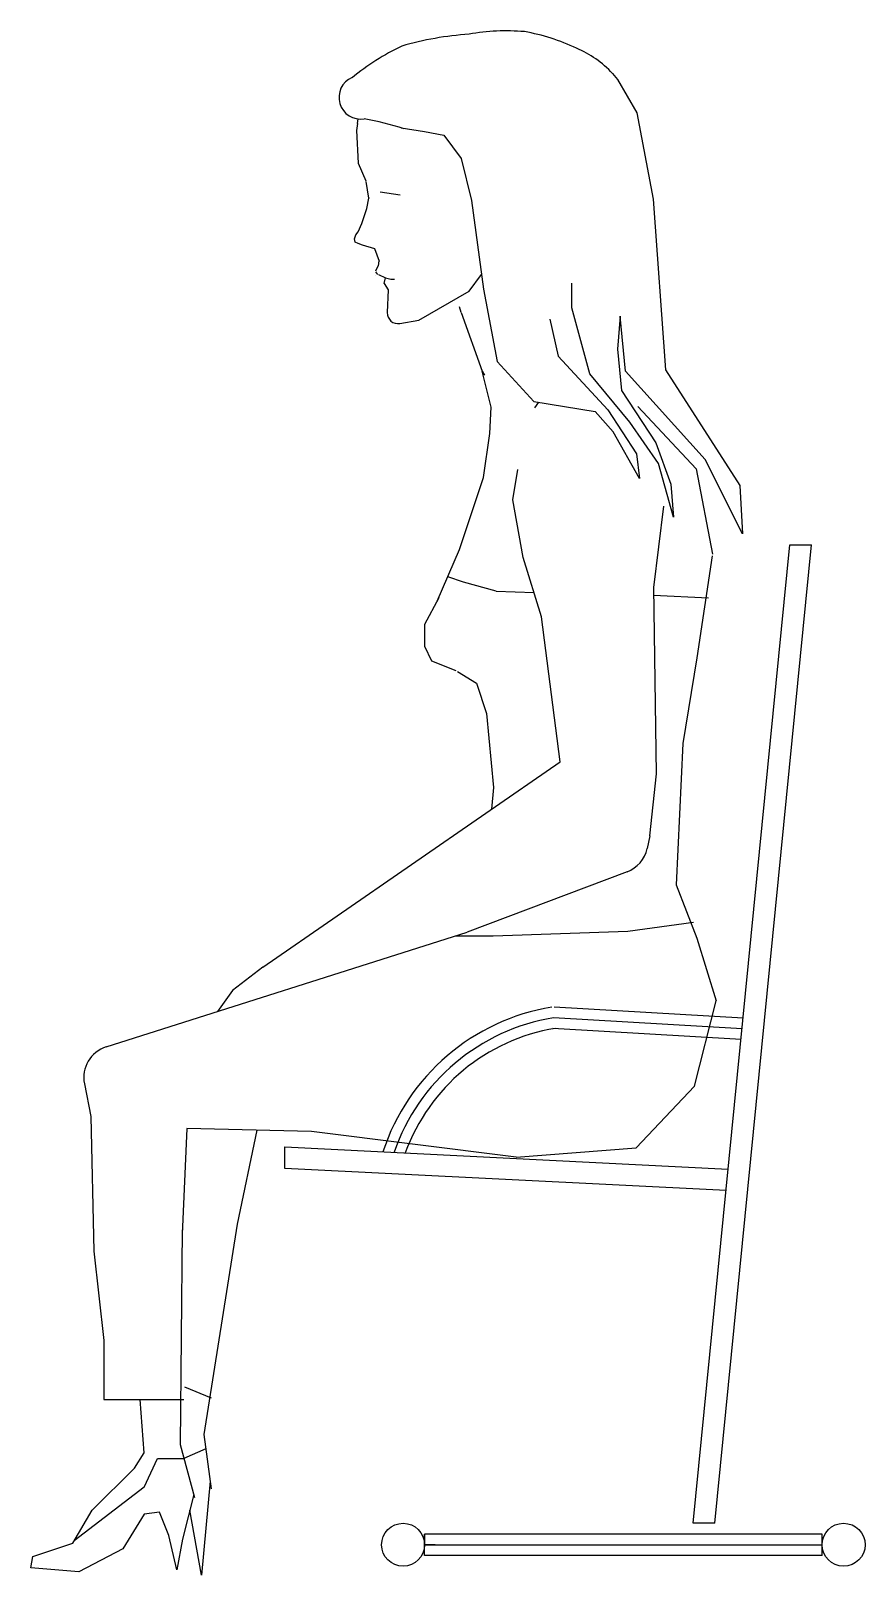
# Model space of a CAD drawing. Extents: x -78 to 0, y 0 to 143.
import ezdxf

# ---------------------------------------------------------------- set-up
doc = ezdxf.new("R2010")
doc.units = 0
doc.header["$LTSCALE"] = 25
doc.header["$MEASUREMENT"] = 0
doc.layers.get('0').update_dxf_attribs({"linetype": 'CONTINUOUS'})

msp = doc.modelspace()

# ---------------------------------------------------------------- linework, layer by layer
at = {"color": 0, "linetype": 'ByBlock'}
for p, q in [((-23.5, 139.51), (-23.05, 138.94)), ((-23.05, 138.94), (-21.24, 135.84)), ((-47.24, 134.87), (-47.17, 135.28)), ((-21.24, 135.84), (-19.73, 127.82)), ((-47.24, 134.87), (-47.33, 134.21)), ((-47.33, 134.21), (-47.17, 131.18)), ((-43.18, 134.45), (-41, 134.12)), ((-41, 134.12), (-39.2, 133.78)), ((-39.2, 133.78), (-37.59, 131.61)), ((-47.17, 131.18), (-46.47, 129.54)), ((-37.59, 131.61), (-36.64, 127.69)), ((-46.2, 127.92), (-46.44, 129.46)), ((-46.36, 126.95), (-46.2, 127.92)), ((-45.12, 128.51), (-43.27, 128.21)), ((-19.73, 127.82), (-18.58, 111.94)), ((-46.85, 125.56), (-46.36, 126.95)), ((-36.64, 127.69), (-35.53, 119.46)), ((-47.18, 124.77), (-46.85, 125.56)), ((-47.53, 124.14), (-47.41, 124.51)), ((-47.46, 123.83), (-47.53, 124.14)), ((-47.18, 123.69), (-47.46, 123.83)), ((-47.41, 124.51), (-47.18, 124.77)), ((-46.78, 123.54), (-47.18, 123.69)), ((-45.64, 123.2), (-46.78, 123.54)), ((-45.65, 123.22), (-45.24, 122.07)), ((-45.26, 122.1), (-45.31, 121.61)), ((-45.6, 120.73), (-45.6, 120.72)), ((-45.43, 121.39), (-45.57, 121.13)), ((-45.35, 120.83), (-45.55, 121.06)), ((-45.31, 121.61), (-45.43, 121.39)), ((-45.3, 120.82), (-44.63, 120.49)), ((-36.85, 119.25), (-35.71, 120.81)), ((-44.77, 119.97), (-44.63, 120.5)), ((-44.77, 119.97), (-44.38, 119.4)), ((-44.63, 120.49), (-44.13, 120.39)), ((-44.38, 119.4), (-44.48, 117.27)), ((-44.13, 120.39), (-43.8, 120.39)), ((-41.54, 116.58), (-36.85, 119.25)), ((-35.53, 119.46), (-34.26, 112.74)), ((-27.29, 117.71), (-27.29, 120.01)), ((-37.61, 117.29), (-37.76, 117.81)), ((-43.3, 116.27), (-41.54, 116.58)), ((-37.61, 117.29), (-35.63, 111.84)), ((-29.33, 116.67), (-28.57, 113.22)), ((-25.63, 111.57), (-27.29, 117.71)), ((-22.81, 116.93), (-23.06, 113.87)), ((-22.3, 111.82), (-22.81, 116.93)), ((-23.06, 113.87), (-22.67, 110.03)), ((-34.26, 112.74), (-30.83, 109.01)), ((-28.57, 113.22), (-23.96, 108.23)), ((-35.63, 111.84), (-35.42, 111.44)), ((-34.8, 108.47), (-35.63, 111.84)), ((-21.91, 107.08), (-25.63, 111.57)), ((-14.88, 103.62), (-22.3, 111.82)), ((-18.58, 111.94), (-11.67, 101.2)), ((-22.67, 110.03), (-19.48, 105.15)), ((-34.93, 106.03), (-34.8, 108.47)), ((-30.83, 109.01), (-25.12, 108.09)), ((-30.74, 108.43), (-30.38, 108.94)), ((-23.45, 106.19), (-25.12, 108.09)), ((-23.96, 108.23), (-21.27, 104.14)), ((-21.16, 108.53), (-15.71, 102.73)), ((-19.22, 103.24), (-21.91, 107.08)), ((-35.51, 101.93), (-34.93, 106.03)), ((-21.01, 101.84), (-23.45, 106.19)), ((-19.48, 105.15), (-18.07, 101.32)), ((-21.27, 104.14), (-21.01, 101.84)), ((-11.41, 96.71), (-14.88, 103.62)), ((-32.79, 99.87), (-32.31, 102.67)), ((-17.82, 98.25), (-19.22, 103.24)), ((-15.71, 102.73), (-14.22, 94.8)), ((-37.74, 95.25), (-35.51, 101.93)), ((-18.07, 101.32), (-17.82, 98.25)), ((-11.67, 101.2), (-11.41, 96.71)), ((-31.82, 94.5), (-32.79, 99.87)), ((-18.75, 99.26), (-19.7, 91.71)), ((-39.83, 90.45), (-37.74, 95.25)), ((-16, 4.69), (-7, 95.69)), ((-14, 4.69), (-5, 95.69)), ((-7, 95.69), (-5, 95.69)), ((-30.11, 88.98), (-31.82, 94.5)), ((-14.23, 94.64), (-15.67, 85.16)), ((-37.39, 92.21), (-38.85, 92.71)), ((-34.33, 91.38), (-37.39, 92.21)), ((-39.67, 90.74), (-41.01, 88.27)), ((-34.33, 91.38), (-30.8, 91.23)), ((-19.7, 91.71), (-19.45, 74.38)), ((-19.69, 90.98), (-14.59, 90.76)), ((-41.01, 88.27), (-41.01, 86.25)), ((-28.38, 75.49), (-30.11, 88.98)), ((-41.01, 86.25), (-40.36, 84.88)), ((-40.36, 84.88), (-38.1, 83.99)), ((-15.67, 85.16), (-16.96, 77.19)), ((-37.95, 83.91), (-36.16, 82.81)), ((-36.16, 82.81), (-35.25, 79.99)), ((-35.25, 79.99), (-34.6, 73.1)), ((-16.96, 77.19), (-17.6, 64.05)), ((-56.06, 56.39), (-28.38, 75.49)), ((-20.04, 68.6), (-19.42, 74.38)), ((-34.6, 73.1), (-34.77, 71.08)), ((-20.04, 68.6), (-20.29, 67.44)), ((-22.16, 65.28), (-37.03, 59.66)), ((-17.6, 64.05), (-15.67, 59.1)), ((-15.98, 60.57), (-22.07, 59.71)), ((-70.63, 48.99), (-37.03, 59.66)), ((-34.63, 59.3), (-38.14, 59.3)), ((-22.07, 59.71), (-34.63, 59.3)), ((-15.67, 59.1), (-13.87, 53.27)), ((-56.06, 56.39), (-58.86, 54.23)), ((-58.86, 54.23), (-60.28, 52.28)), ((-15.87, 45.34), (-13.87, 53.27)), ((-11.36, 51.66), (-28.94, 52.69)), ((-11.55, 49.66), (-29.06, 50.69)), ((-11.45, 50.66), (-29, 51.69)), ((-72.66, 45.56), (-72.07, 42.51)), ((-21.3, 39.6), (-15.87, 45.34)), ((-72.07, 42.51), (-71.77, 29.98)), ((-63.14, 41.4), (-63.57, 31.56)), ((-51.51, 41.12), (-63.14, 41.4)), ((-56.61, 41.24), (-58.44, 32.49)), ((-32.49, 38.74), (-51.51, 41.12)), ((-54, 39.69), (-12.74, 37.63)), ((-54, 37.69), (-54, 39.69)), ((-32.49, 38.74), (-21.3, 39.6)), ((-12.94, 35.64), (-54, 37.69)), ((-63.57, 31.97), (-63.74, 12)), ((-58.44, 32.49), (-61.55, 12.95)), ((-71.77, 29.98), (-70.86, 21.67)), ((-70.86, 21.67), (-70.86, 16.19)), ((-60.84, 16.31), (-63.31, 17.33)), ((-70.86, 16.19), (-63.4, 16.19)), ((-67.11, 11.24), (-67.46, 16.19)), ((-61.55, 12.95), (-60.86, 7.9)), ((-63.74, 12), (-62.41, 7.08)), ((-61.37, 11.61), (-63.39, 10.71)), ((-68.01, 9.82), (-67.11, 11.24)), ((-67.11, 8.03), (-65.86, 10.72)), ((-65.86, 10.72), (-63.36, 10.72)), ((-71.93, 5.9), (-68.01, 9.82)), ((-67.11, 8.03), (-73.6, 3.06)), ((-62.48, 7.36), (-63.54, 3.21)), ((-60.96, 8.61), (-61.75, -0.13)), ((-73.72, 2.85), (-71.93, 5.9)), ((-61.75, -0.13), (-62.86, 5.91)), ((-67.11, 5.53), (-69.07, 2.31)), ((-65.67, 5.71), (-67.11, 5.53)), ((-64.79, 3.56), (-65.67, 5.71)), ((-14, 4.69), (-16, 4.69)), ((-64.07, 0.35), (-64.79, 3.56)), ((-63.54, 3.21), (-64.07, 0.35)), ((-40, 3.69), (-41, 3.69)), ((-41, 1.69), (-41, 3.69)), ((-41, 3.69), (-41, 2.69)), ((-4, 3.69), (-40, 3.69)), ((-4, 1.69), (-4, 3.69)), ((-4, 2.69), (-4, 3.69)), ((-77.64, 0.54), (-77.47, 1.6)), ((-77.47, 1.6), (-73.72, 2.85)), ((-69.07, 2.31), (-73.18, 0.16)), ((-40, 2.69), (-41, 2.69)), ((-41, 2.69), (-4, 2.69)), ((-40, 1.69), (-41, 1.69)), ((-4, 1.69), (-40, 1.69)), ((-73.18, 0.16), (-77.64, 0.54))]:
    msp.add_line(p, q, dxfattribs=at)
for centre in [(-43, 2.69), (-2, 2.69)]:
    msp.add_circle(centre, 2, dxfattribs=at)
for centre, radius, start, end in [((-34.83, 113.33), 29.9, 93.8976, 106.1124), ((-33.36, 123.77), 19.7, 85.1878, 100.2396), ((-35.02, 124.62), 19.07, 64.6825, 79.9924), ((-33.67, 122.03), 22.14, 115.284, 129.4938), ((-30.61, 132.93), 9.68, 42.7779, 67.2469), ((-46.96, 137.28), 2.01, 113.2586, 279.3828), ((-51.07, 109.68), 26, 71.6758, 80.1771), ((-46.22, 127.9), 0.0506, 297.9136, 99.4679), ((-43.48, 117.25), 1, 179.0573, 280.2396), ((-23.22, 68.08), 3, 290.7137, 347.632), ((-25.95, 33.02), 19.92, 99.2697, 161.8216), ((-25.95, 33.02), 18.92, 99.2697, 160.9904), ((-25.95, 33.02), 17.92, 99.2697, 160.0623), ((-69.72, 46.13), 3, 107.6058, 191.0592)]:
    msp.add_arc(centre, radius, start, end, dxfattribs=at)

doc.saveas('drawing.dxf')
